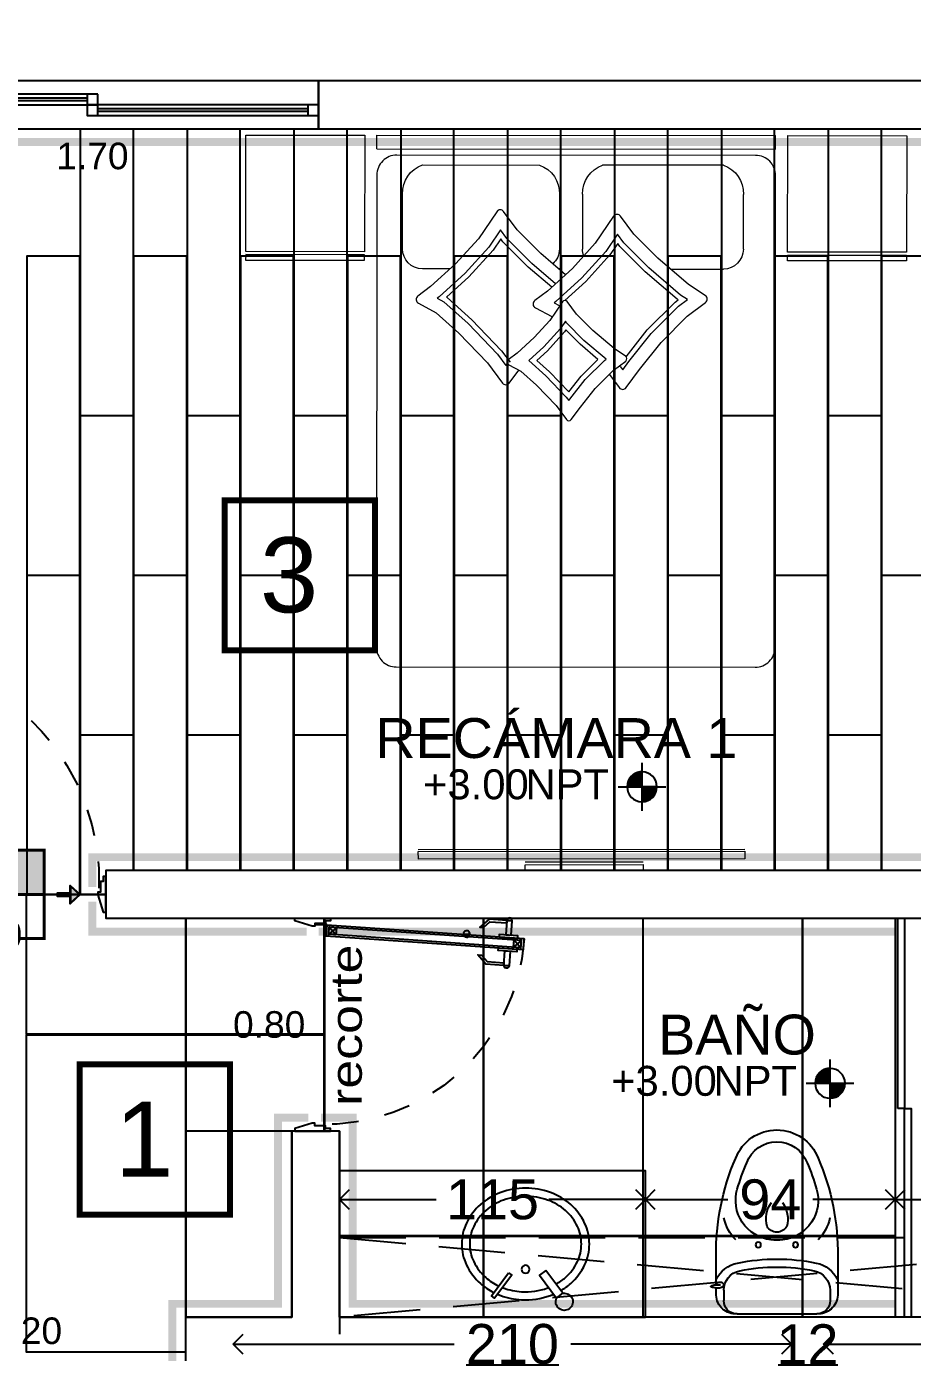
# Model space of a CAD drawing. Header units: metres. Extents: x 116 to 542, y -164 to 56.
# Drawn here: x 503.346 to 506.679, y -86.693 to -81.706 of the extents above; entities that cross this region are included whole.
import ezdxf
from ezdxf.enums import TextEntityAlignment as Align

# ---------------------------------------------------------------- set-up
doc = ezdxf.new("R2010")
doc.units = ezdxf.units.M
doc.header["$PDMODE"] = 35
for name, pattern in [('AR-169$0$ACAD_ISO07W100', [3, 0, -3]), ('AR-169$0$HIDDEN', [0.375, 0.25, -0.125]), ('HIDDEN2', [0.1875, 0.125, -0.0625])]:
    doc.linetypes.add(name, pattern=pattern)
for name, color, linetype in [('A-ACABADOS PISOS', 1, 'Continuous'), ('A-CAMBIO DE ACABADO', 1, 'Continuous'), ('A-DESPIECE', 5, 'Continuous'), ('A-PISO', 30, 'Continuous'), ('A-TEXTOS', 7, 'Continuous'), ('A-ZOCLO', 30, 'Continuous'), ('AR-169$0$A-DIM-VANOS', 8, 'Continuous'), ('AR-169$0$A-ESCALON', 8, 'Continuous'), ('AR-169$0$A-MUEBLES FIJOS', 8, 'Continuous'), ('AR-169$0$A-MUROS', 8, 'Continuous'), ('AR-169$0$A-MUROS BAJOS', 8, 'Continuous'), ('AR-169$0$A-PROY LINTERNILLAS', 8, 'AR-169$0$HIDDEN'), ('AR-169$0$A-PUERTAS', 8, 'Continuous'), ('AR-169$0$A-TEXTOS', 8, 'Continuous'), ('AR-169$0$A-VENTANAS', 8, 'Continuous'), ('AR-169$0$Ar-Niveles', 8, 'Continuous'), ('AR-169$0$Ar-Texto', 7, 'Continuous')]:
    doc.layers.add(name, color=color, linetype=linetype)
doc.layers.add('AR-169$0$A-MUEBLES', color=8, linetype='Continuous', lineweight=0)
doc.layers.add('AR-169$0$Ar-Area', color=8, linetype='Continuous', plot=False)
doc.styles.add('Anot_Arial', font='arial.ttf')
doc.styles.add('AR-169$0$Anot_Arial', font='arial.ttf')
doc.styles.add('AR-169$0$Standard', font='arial.ttf')
doc.styles.get("Standard").update_dxf_attribs({"font": 'arial.ttf'})
doc.dimstyles.new('AR-169$0$VANOS', dxfattribs={"dimtxt": 0.1, "dimasz": 0.05, "dimexe": 0, "dimexo": 0, "dimgap": 0.03, "dimtad": 0, "dimtih": 1, "dimtoh": 1, "dimzin": 0, "dimdsep": 46, "dimtxsty": 'AR-169$0$Standard', "dimblk": 'AR-169$0$_Dot', "dimcen": 0.09, "dimse1": 1, "dimse2": 1, "dimsd1": 1, "dimsd2": 1, "dimclrd": 256, "dimclre": 256, "dimclrt": 256, "dimazin": 0, "dimtfac": 1, "dimtix": 1, "dimtofl": 0, "dimtmove": 2, "dimatfit": 3, "dimldrblk": 'AR-169$0$COTA', "dimfxl": 0, "dimtolj": 1, "dimtzin": 0, "dimlwd": 18, "dimarcsym": 0})
doc.dimstyles.new('DETALLE DE CAMBIOS', dxfattribs={"dimscale": 1.5, "dimtxt": 0.1, "dimasz": 0.05, "dimexe": 0.18, "dimexo": 0.0625, "dimgap": 0.035, "dimtad": 0, "dimtih": 1, "dimtoh": 1, "dimdec": 0, "dimlfac": 100, "dimzin": 0, "dimdsep": 46, "dimtxsty": 'Anot_Arial', "dimblk": 'OPEN90', "dimcen": 0.09, "dimse1": 1, "dimse2": 1, "dimclrd": 1, "dimclre": 4, "dimclrt": 1, "dimadec": 0, "dimazin": 0, "dimtfac": 1, "dimtdec": 0, "dimtix": 1, "dimtofl": 0, "dimtmove": 0, "dimatfit": 3, "dimldrblk": 'OPEN90', "dimfxl": 1, "dimtolj": 1, "dimtzin": 0, "dimarcsym": 0})
pattern_1 = [(0, (-2.923953, -1.1144057), (0, 0.0025), [])]

# ---------------------------------------------------------------- blocks, each defined once
blk = doc.blocks.new('A$C7F1E1069')
h = blk.add_hatch(color=1)
h.dxf.hatch_style = 1
h.paths.add_polyline_path([(-0.225, 0), (-0.225, 0.225), (0.225, 0.225), (0.225, 0)])
at = {"color": 1, "const_width": 0.015}
for points in [[(-0.225, 0), (-0.225, 0.225), (0.225, 0.225), (0.225, 0)], [(0.225, -0.225), (0.225, 0), (-0.225, 0), (-0.225, -0.225)]]:
    blk.add_lwpolyline(points, close=True, dxfattribs=at)
blk = doc.blocks.new('r')
h = blk.add_hatch(color=5)
h.dxf.hatch_style = 1
h.paths.add_polyline_path([(1655.762, 468.449), (1655.668, 468.348), (1655.746, 468.348), (1655.746, 468.2), (1655.778, 468.2), (1655.778, 468.348), (1655.856, 468.348)])
at = {"color": 5}
for points in [[(1655.762, 468.456), (1655.658, 468.343), (1655.742, 468.343), (1655.742, 468.196), (1655.782, 468.196), (1655.782, 468.343), (1655.866, 468.343)], [(1655.762, 468.449), (1655.668, 468.348), (1655.746, 468.348), (1655.746, 468.2), (1655.778, 468.2), (1655.778, 468.348), (1655.856, 468.348)]]:
    blk.add_lwpolyline(points, close=True, dxfattribs=at)
blk = doc.blocks.new('CAMBIO DE PISO')
at = {"layer": 'A-CAMBIO DE ACABADO', "xscale": 0.7388581055550709, "yscale": 0.7388581055550709, "zscale": 0.7388581055550709}
blk.add_blockref('A$C7F1E1069', (183.6012, 19.2264), dxfattribs=at)
at = {"layer": 'A-DESPIECE', "xscale": -0.3310084312886717, "yscale": 0.3310084312886717, "zscale": 0.3310084312886717}
blk.add_blockref('r', (731.6723, -135.5343), dxfattribs=at)
at = {"layer": 'A-DESPIECE', "yscale": 0.3310084312886717, "zscale": 0.3310084312886717}
for p, xscale, rotation in [((338.3619, -528.8457), 0.3310084312886717, 90), ((28.8405, -528.8447), -0.3310084312886717, 270)]:
    blk.add_blockref('r', p, dxfattribs=dict(at, xscale=xscale, rotation=rotation))
blk = doc.blocks.new('*U92')
at = {"color": 0}
for points in [[(0, 0), (0.87, 0), (0.87, 0.04), (0, 0.04)], [(0, 0), (0.04, 0), (0.04, 0.04), (0, 0.04)], [(0.87, 0.04), (0.83, 0.04), (0.83, 0), (0.87, 0)], [(0.83, -0.04), (1.7, -0.04), (1.7, 0), (0.83, 0)], [(0.83, -0.04), (0.87, -0.04), (0.87, 0), (0.83, 0)], [(1.7, 0), (1.66, 0), (1.66, -0.04), (1.7, -0.04)]]:
    blk.add_lwpolyline(points, close=True, dxfattribs=at)
at = {"color": 8}
for points in [[(0.04, 0.025), (0.83, 0.025)], [(0.04, 0.015), (0.83, 0.015)], [(0.87, -0.015), (1.66, -0.015)], [(0.87, -0.025), (1.66, -0.025)]]:
    blk.add_lwpolyline(points, dxfattribs=at)
at = {"style": 'AR-169$0$Anot_Arial', "flags": 1}
for tag, p in [('ESPACIO', (0.1591, 0.4028)), ('TIPO', (0.1591, 0.3233)), ('NUMERO', (0.1591, 0.2487)), ('MATERIAL', (0.1591, 0.1668))]:
    blk.add_attdef(tag, p, '', height=0.0625, dxfattribs=at)
blk = doc.blocks.new('AR-169$0$CAMA-MA')
at = {"layer": 'AR-169$0$A-MUEBLES'}
for p, q in [((0, 0.75), (0, -0.75)), ((0.0511, 0.75), (0, 0.75)), ((0.0511, 0.75), (0.0511, -0.75)), ((0.4275, 0.6533), (0.2217, 0.6533)), ((0.1121, 0.5783), (0.1121, 0.1378)), ((0.5025, 0.474), (0.5025, 0.5783)), ((0.2217, 0.0628), (0.4275, 0.0628)), ((0.5025, 0.0628), (0.5025, 0.0651)), ((0.2217, -0.0242), (0.4275, -0.0242)), ((0.1121, -0.5542), (0.1121, -0.0992)), ((0.5025, -0.3552), (0.5025, -0.5542)), ((0.4275, -0.6292), (0.2217, -0.6292)), ((0.0511, -0.75), (0, -0.75))]:
    blk.add_line(p, q, dxfattribs=at)
for points in [[(0.4384, 1.2431), (0, 1.2431), (0, 0.7957), (0.4384, 0.7957)], [(0.4708, 0.7957), (0.45, 0.7957), (0.45, 1.2431), (0.4708, 1.2431)], [(0.9043, 0.1134), (0.9844, 0.0364), (0.9972, 0.0269), (0.9922, 0.0232), (0.9187, -0.0349), (0.8465, -0.1071), (0.8421, -0.113), (0.771, -0.0296), (0.7051, 0.0362), (0.6996, 0.0403), (0.7269, 0.0588), (0.7961, 0.1216), (0.8467, 0.1773)], [(0.8899, 0.0995), (0.9651, 0.0273), (0.9054, -0.02), (0.8426, -0.0827), (0.7857, -0.016), (0.7317, 0.0379), (0.7393, 0.043), (0.8102, 0.1075), (0.8467, 0.1475)], [(0.4384, -0.7957), (0, -0.7957), (0, -1.2431), (0.4384, -1.2431)], [(0.4708, -0.7957), (0.45, -0.7957), (0.45, -1.2431), (0.4708, -1.2431)]]:
    blk.add_lwpolyline(points, close=True, dxfattribs=at)
for points in [[(0.1499, -0.75, -0.414214), (0.0749, -0.675), (0.0749, 0.675, -0.414214), (0.1499, 0.75), (1.925, 0.75, -0.414214), (2, 0.675), (2, -0.675, -0.414214), (1.925, -0.75)], [(0.9402, 0.1482), (1.0167, 0.0747), (1.0691, 0.0358, -0.502905), (1.0691, 0.0181), (1.0226, -0.0165), (0.952, -0.0723), (0.8843, -0.14), (0.8487, -0.187, -0.517444), (0.8307, -0.1865), (0.8019, -0.1429), (0.7342, -0.0635), (0.6724, -0.0018), (0.6255, 0.0329, -0.51806), (0.6259, 0.0509), (0.696, 0.0982), (0.7607, 0.157), (0.8196, 0.2217), (0.8442, 0.2547, -0.550421), (0.8628, 0.2532), (0.8872, 0.207)]]:
    blk.add_lwpolyline(points, format="xyb", close=True, dxfattribs=at)
for points in [[(0.5245, 0.0393), (0.4451, 0.1325), (0.3552, 0.2223), (0.287, 0.2727, -0.51806), (0.2875, 0.2989), (0.3895, 0.3677), (0.4836, 0.4532), (0.5692, 0.5473), (0.605, 0.5952, -0.550421), (0.632, 0.5931), (0.6676, 0.5259), (0.7446, 0.4404), (0.8559, 0.3335), (0.932, 0.2769, -0.502905), (0.932, 0.2512), (0.8831, 0.2148)], [(0.8994, -0.1264), (0.9487, -0.163, -0.502905), (0.9487, -0.1888), (0.8811, -0.239), (0.7784, -0.3202), (0.68, -0.4186), (0.6283, -0.487, -0.517444), (0.6021, -0.4862), (0.5602, -0.4229), (0.4618, -0.3074), (0.3719, -0.2176), (0.3037, -0.1672, -0.51806), (0.3042, -0.141), (0.4061, -0.0722), (0.5003, 0.0133), (0.5858, 0.1074), (0.6216, 0.1552, -0.550421), (0.6487, 0.1531), (0.6814, 0.0913)]]:
    blk.add_lwpolyline(points, format="xyb", dxfattribs=at)
for points in [[(0.5582, 0.0769), (0.4818, 0.1665), (0.3879, 0.2603), (0.3554, 0.2844), (0.4204, 0.3283), (0.519, 0.4178), (0.6078, 0.5154), (0.6129, 0.5223), (0.6263, 0.497), (0.7087, 0.4056), (0.8235, 0.2952), (0.8655, 0.264), (0.8533, 0.255)], [(0.5717, 0.0918), (0.4966, 0.1801), (0.401, 0.2755), (0.39, 0.2836), (0.4328, 0.3125), (0.5331, 0.4036), (0.609, 0.487), (0.6098, 0.4855), (0.6943, 0.3917), (0.8106, 0.2799), (0.8536, 0.248)], [(0.8696, -0.1665), (0.8822, -0.1759), (0.8507, -0.1993), (0.7451, -0.2828), (0.6422, -0.3857), (0.6173, -0.4186), (0.6002, -0.3927), (0.4985, -0.2735), (0.4046, -0.1796), (0.372, -0.1555), (0.4371, -0.1117), (0.5357, -0.0221), (0.6245, 0.0755), (0.6296, 0.0824), (0.6397, 0.0632)], [(0.8323, -0.1883), (0.7318, -0.2679), (0.6271, -0.3725), (0.6184, -0.384), (0.6162, -0.3807), (0.5132, -0.2599), (0.4177, -0.1644), (0.4067, -0.1563), (0.4495, -0.1274), (0.5498, -0.0363), (0.621, 0.042)]]:
    blk.add_lwpolyline(points, dxfattribs=at)
for centre, radius, start, end in [((0.2174, 0.542), 0.1114, 87.773, 160.9791), ((0.4275, 0.5783), 0.075, 0, 90), ((0.2174, 0.1741), 0.1114, 199.0209, 272.227), ((0.4275, 0.1378), 0.075, 270, 318.0719), ((0.2174, -0.1355), 0.1114, 87.773, 160.9791), ((0.4275, -0.0992), 0.075, 69.4964, 90), ((0.2174, -0.5179), 0.1114, 199.0209, 272.227), ((0.4275, -0.5542), 0.075, 270, 0)]:
    blk.add_arc(centre, radius, start, end, dxfattribs=at)
blk = doc.blocks.new('AR-169$0$lav-1')
for points in [[(-0.1424, 0.1216, -0.047253), (-0.1159, 0.1584, -0.102819), (-0.0464, 0.211, -0.110985), (0.0326, 0.2287, -0.110985), (0.1115, 0.211, -0.102819), (0.1811, 0.1584, -0.093047), (0.2262, 0.082, -0.087147), (0.2426, -0.0113)], [(-0.1183, 0.1035, -0.0513), (-0.0933, 0.1387, -0.102819), (-0.0335, 0.1839, -0.110985), (0.0326, 0.1987, -0.110985), (0.0987, 0.1839, -0.102819), (0.1585, 0.1387, -0.093047), (0.198, 0.0718, -0.087147), (0.2126, -0.0113)], [(-0.177, -0.0263, -0.100978), (-0.1611, 0.082, -0.013878), (-0.1562, 0.0944, -0.013878)], [(-0.147, -0.0263, -0.102685), (-0.1328, 0.0718, -0.005142), (-0.1313, 0.0758, -0.005142)], [(-0.1562, -0.117, -0.013878), (-0.1611, -0.1045, -0.07335), (-0.177, -0.0263)], [(0.2426, -0.0113, -0.087147), (0.2262, -0.1045, -0.093047), (0.1811, -0.181, -0.102819), (0.1115, -0.2335, -0.110985), (0.0326, -0.2513, -0.110985), (-0.0464, -0.2335, -0.102819), (-0.1159, -0.181, -0.063055), (-0.1497, -0.1309, -0.063055)], [(-0.1313, -0.0984, -0.005142), (-0.1328, -0.0943, -0.071652), (-0.147, -0.0263)], [(0.2126, -0.0113, -0.087147), (0.198, -0.0943, -0.093047), (0.1585, -0.1612, -0.102819), (0.0987, -0.2064, -0.110985), (0.0326, -0.2213, -0.110985), (-0.0335, -0.2064, -0.102819), (-0.0933, -0.1612, -0.069422), (-0.1253, -0.1126, -0.069422)]]:
    blk.add_lwpolyline(points, format="xyb")
for points in [[(-0.0665, 0.0648), (-0.0845, 0.0407), (-0.1709, 0.1055), (-0.1529, 0.1295)], [(-0.0755, -0.0753), (-0.0845, -0.0633), (-0.1709, -0.128), (-0.1619, -0.14)]]:
    blk.add_lwpolyline(points, close=True)
blk.add_circle((-0.0624, -0.0113), 0.015)
blk.add_arc((-0.1847, 0.1346), 0.0322, 350.8313, 295.2918)
blk = doc.blocks.new('AR-169$0$Wc-7')
for p, q in [((0.1079, 0.2), (0.069, 0.2)), ((0.0191, -0.15), (0.0191, 0.15)), ((0.1079, -0.2), (0.069, -0.2))]:
    blk.add_line(p, q)
for points in [[(0.1283, -0.2286), (0.2355, -0.2286, 0.105528), (0.6046, -0.1552, 0.687855), (0.6046, 0.1552, 0.105528), (0.2355, 0.2286), (0.0892, 0.2286)], [(0.1283, -0.2282, 0.402984), (0.1367, -0.2219, 0.198938), (0.1384, -0.2083, 0.301983), (0.1295, -0.2006, 0.216996), (0.1223, -0.2028, 0.213178), (0.1166, -0.2298, 0.027648), (0.12, -0.2467, 0.543183), (0.1236, -0.2475, 0.151862), (0.1283, -0.2312), (0.1283, -0.2121)]]:
    blk.add_lwpolyline(points, format="xyb")
blk.add_lwpolyline([(0.0892, -0.2286), (0.1164, -0.2286)])
for centre in [(0.279, 0.07), (0.279, -0.07)]:
    blk.add_circle(centre, 0.01)
for centre, radius, start, end in [((0.0925, 0.155), 0.0737, 92.627, 183.8822), ((0.069, 0.15), 0.05, 90, 180), ((0.1079, 0.125), 0.075, 11.4749, 90), ((0.0979, 0.125), 0.115, 11.4749, 64.2439), ((0.4156, 0.0337), 0.1692, 102.1216, 134.2496), ((0.4467, 0.0052), 0.15, 73.6719, 173.3802), ((-0.508, 0), 0.7035, 348.5251, 11.4749), ((-0.518, 0), 0.7435, 348.5251, 11.4749), ((0.2481, -0.6728), 0.8565, 66.6361, 73.6719), ((0.5452, 0), 0.1212, 290.5489, 69.4511), ((0.4914, 0), 0.1951, 173.3802, 186.6198), ((0.3689, 0), 0.0423, 119.5091, 240.4909), ((0.3763, -0.0664), 0.1071, 54.56, 105.2872), ((0.4467, -0.0052), 0.15, 186.6198, 286.3281), ((0.3763, 0.0664), 0.1071, 254.7128, 305.44), ((0.1079, -0.125), 0.075, 270, 348.5251), ((0.0979, -0.125), 0.115, 295.7561, 348.5251), ((0.2481, 0.6728), 0.8565, 286.3281, 293.3639), ((0.0925, -0.155), 0.0737, 176.1178, 267.373), ((0.069, -0.15), 0.05, 180, 270), ((0.4156, -0.0337), 0.1692, 225.7504, 257.8784)]:
    blk.add_arc(centre, radius, start, end)
blk = doc.blocks.new('*U71')
at = {"layer": 'AR-169$0$Ar-Niveles'}
h = blk.add_hatch(dxfattribs=at)
h.set_pattern_fill('_USER', color=256, scale=0.0025, style=0, pattern_type=0)
h.set_pattern_definition(pattern_1)
h.paths.add_polyline_path([(-2.549, -0.364), (-2.549, -0.739), (-2.174, -0.739, 0.414214)])
h = blk.add_hatch(dxfattribs=at)
h.set_pattern_fill('_USER', color=256, scale=0.0025, style=0, pattern_type=0)
h.set_pattern_definition(pattern_1)
h.paths.add_polyline_path([(-2.549, -0.364), (-2.549, -0.739), (-2.174, -0.739, 0.414214)])
h = blk.add_hatch(dxfattribs=at)
h.set_pattern_fill('_USER', color=256, scale=0.0025, style=0, pattern_type=0)
h.set_pattern_definition([(0, (-2.923953, -1.1144057), (0, 0.0025), [])])
h.paths.add_polyline_path([(-2.549, -0.739), (-2.924, -0.739, 0.414214), (-2.549, -1.114)])
for p, q in [((-2.549, -1.339), (-2.549, -0.139)), ((-1.949, -0.739), (-3.149, -0.739))]:
    blk.add_line(p, q, dxfattribs=at)
blk.add_circle((-2.549, -0.739), 0.375, dxfattribs=at)
at = {"layer": 'AR-169$0$Ar-Area', "style": 'AR-169$0$Anot_Arial', "flags": 1}
blk.add_attdef('ESP_AREA', text='', height=0.75, dxfattribs=at).set_placement((0, -2.5), align=Align.BOTTOM_CENTER)
at = {"layer": 'AR-169$0$Ar-Niveles', "style": 'AR-169$0$Anot_Arial'}
for tag, p in [('NIV_TIPO', (-1.78, -1.052)), ('VAL_NIV', (0.283, -1.052))]:
    blk.add_attdef(tag, p, '', height=0.75, dxfattribs=at)
at = {"layer": 'AR-169$0$Ar-Texto', "style": 'AR-169$0$Anot_Arial'}
for tag, p in [('ID_ESP01', (0, 1.5)), ('ID_ESP02', (0, 0))]:
    blk.add_attdef(tag, text='', height=1, dxfattribs=at).set_placement(p, align=Align.BOTTOM_CENTER)
blk = doc.blocks.new('*U99')
at = {"color": 0}
for p, q in [((0.0659, -0.0713), (0.026, -0.0741)), ((0.0619, -0.0996), (0.034, -0.1016)), ((0.1165, -0.7945), (0.0766, -0.7973)), ((0.1086, -0.767), (0.0807, -0.769))]:
    blk.add_line(p, q, dxfattribs=at)
at = {"color": 8, "linetype": 'ByBlock'}
for p, q in [((0.0615, -0.5814), (0.0628, -0.5991)), ((0.0648, -0.583), (0.0657, -0.597))]:
    blk.add_line(p, q, dxfattribs=at)
at = {"color": 0}
for points in [[(0, -0.0782), (0.01, -0.0782), (0.01, -0.0591), (0.02, -0.0591), (0.02, -0.0191), (0.03, -0.0191), (0.03, -0.0191), (0.03, -0.0091), (0.01, 0.0559), (0, 0.0559), (0, -0.0782)], [(0.8, -0.0782), (0.79, -0.0782), (0.79, -0.0591), (0.78, -0.0591), (0.78, -0.0191), (0.77, -0.0191), (0.77, -0.0191), (0.77, -0.0091), (0.79, 0.0559), (0.8, 0.0559), (0.8, -0.0782)], [(0.025, -0.0541), (0.025, -0.0191)], [(0.03, -0.0588), (0.0649, -0.0563)], [(0.032, -0.0737), (0.0619, -0.0996)], [(0.032, -0.0737), (0.0826, -0.7969)], [(0.034, -0.1016), (0.06, -0.0717)], [(0.1105, -0.7949), (0.06, -0.0717)], [(0.0653, -0.0613), (0.0649, -0.0563)], [(0.0807, -0.769), (0.1105, -0.7949)], [(0.0826, -0.7969), (0.1086, -0.767)]]:
    blk.add_lwpolyline(points, dxfattribs=at)
blk.add_lwpolyline([(0.0253, -0.0641), (0.0253, -0.0641), (0.0653, -0.0613), (0.1172, -0.8045), (0.0773, -0.8073)], close=True, dxfattribs=at)
blk.add_lwpolyline([(0.0582, -0.578), (0.0599, -0.6029, -1)], format="xyb", close=True, dxfattribs=at)
at = {"color": 0, "linetype": 'ByBlock'}
blk.add_lwpolyline([(0.0582, -0.578), (0.0599, -0.6029, -1)], format="xyb", close=True, dxfattribs=at)
at = {"color": 8, "linetype": 'ByBlock'}
blk.add_lwpolyline([(0.0599, -0.6029), (0.0597, -0.5998, 1), (0.0584, -0.5811), (0.0582, -0.578, -1)], format="xyb", close=True, dxfattribs=at)
at = {"color": 8}
for points in [[(0.0076, -0.742), (0.0029, -0.6747), (0.033, -0.64), (0.034, -0.6541), (0.0131, -0.6781), (0.0176, -0.7413)], [(0.1772, -0.7301), (0.1725, -0.6628), (0.1378, -0.6326), (0.1388, -0.6468), (0.1628, -0.6676), (0.1672, -0.7308)], [(0.0639, -0.7581), (0.009, -0.7619), (0.0076, -0.742), (0.0625, -0.7382)], [(0.0756, -0.7824), (0.0656, -0.783), (0.0607, -0.7132), (0.0707, -0.7125)], [(0.1155, -0.7796), (0.1255, -0.7789), (0.1206, -0.709), (0.1106, -0.7097)], [(0.1237, -0.7539), (0.1786, -0.7501), (0.1772, -0.7301), (0.1223, -0.734)]]:
    blk.add_lwpolyline(points, close=True, dxfattribs=at)
for points in [[(0.0076, -0.742), (0.009, -0.7619, -1)], [(0.1772, -0.7301), (0.1786, -0.7501, 1)]]:
    blk.add_lwpolyline(points, format="xyb", close=True, dxfattribs=at)
at = {"color": 0}
blk.add_circle((0.025, -0.0591), 0.005, dxfattribs=at)
at = {"color": 0, "linetype": 'AR-169$0$ACAD_ISO07W100', "ltscale": 0.005}
blk.add_arc((0.025, -0.0591), 0.75, 274, 2.4132, dxfattribs=at)
at = {"style": 'AR-169$0$Anot_Arial', "flags": 1}
for tag, p in [('ESPACIO', (0.009, 0.5853)), ('TOPE', (0.009, 0.5124)), ('TIPO', (0.009, 0.4329)), ('NUMERO', (0.009, 0.3583)), ('MATERIAL', (0.009, 0.2753))]:
    blk.add_attdef(tag, p, '', height=0.0625, dxfattribs=at)
blk = doc.blocks.new('*U100')
at = {"color": 0}
for p, q in [((0.0659, -0.0713), (0.026, -0.0741)), ((0.0619, -0.0996), (0.034, -0.1016)), ((0.1235, -0.8943), (0.0836, -0.8971)), ((0.1156, -0.8668), (0.0876, -0.8687))]:
    blk.add_line(p, q, dxfattribs=at)
at = {"color": 8, "linetype": 'ByBlock'}
for p, q in [((0.0685, -0.6812), (0.0697, -0.6988)), ((0.0717, -0.6828), (0.0727, -0.6967))]:
    blk.add_line(p, q, dxfattribs=at)
at = {"color": 0}
for points in [[(0, -0.0782), (0.01, -0.0782), (0.01, -0.0591), (0.02, -0.0591), (0.02, -0.0191), (0.03, -0.0191), (0.03, -0.0191), (0.03, -0.0091), (0.01, 0.0559), (0, 0.0559), (0, -0.0782)], [(0.9, -0.0782), (0.89, -0.0782), (0.89, -0.0591), (0.88, -0.0591), (0.88, -0.0191), (0.87, -0.0191), (0.87, -0.0191), (0.87, -0.0091), (0.89, 0.0559), (0.9, 0.0559), (0.9, -0.0782)], [(0.025, -0.0541), (0.025, -0.0191)], [(0.03, -0.0588), (0.0649, -0.0563)], [(0.032, -0.0737), (0.0619, -0.0996)], [(0.032, -0.0737), (0.0896, -0.8967)], [(0.034, -0.1016), (0.06, -0.0717)], [(0.1175, -0.8947), (0.06, -0.0717)], [(0.0653, -0.0613), (0.0649, -0.0563)], [(0.0876, -0.8687), (0.1175, -0.8947)], [(0.0896, -0.8967), (0.1156, -0.8668)]]:
    blk.add_lwpolyline(points, dxfattribs=at)
blk.add_lwpolyline([(0.0253, -0.0641), (0.0253, -0.0641), (0.0653, -0.0613), (0.1242, -0.9043), (0.0843, -0.907)], close=True, dxfattribs=at)
blk.add_lwpolyline([(0.0651, -0.6777), (0.0669, -0.7027, -1)], format="xyb", close=True, dxfattribs=at)
at = {"color": 0, "linetype": 'ByBlock'}
blk.add_lwpolyline([(0.0651, -0.6777), (0.0669, -0.7027, -1)], format="xyb", close=True, dxfattribs=at)
at = {"color": 8, "linetype": 'ByBlock'}
blk.add_lwpolyline([(0.0669, -0.7027), (0.0667, -0.6996, 1), (0.0653, -0.6809), (0.0651, -0.6777, -1)], format="xyb", close=True, dxfattribs=at)
at = {"color": 8}
for points in [[(0.0146, -0.8418), (0.0099, -0.7744), (0.04, -0.7397), (0.041, -0.7538), (0.0201, -0.7779), (0.0245, -0.8411)], [(0.1842, -0.8299), (0.1794, -0.7626), (0.1448, -0.7324), (0.1457, -0.7465), (0.1698, -0.7674), (0.1742, -0.8306)], [(0.0708, -0.8579), (0.016, -0.8617), (0.0146, -0.8418), (0.0694, -0.8379)], [(0.0825, -0.8821), (0.0726, -0.8828), (0.0677, -0.813), (0.0777, -0.8123)], [(0.1225, -0.8793), (0.1324, -0.8786), (0.1275, -0.8088), (0.1176, -0.8095)], [(0.1307, -0.8537), (0.1855, -0.8498), (0.1842, -0.8299), (0.1293, -0.8337)]]:
    blk.add_lwpolyline(points, close=True, dxfattribs=at)
for points in [[(0.0146, -0.8418), (0.016, -0.8617, -1)], [(0.1842, -0.8299), (0.1855, -0.8498, 1)]]:
    blk.add_lwpolyline(points, format="xyb", close=True, dxfattribs=at)
at = {"color": 0}
blk.add_circle((0.025, -0.0591), 0.005, dxfattribs=at)
at = {"color": 0, "linetype": 'AR-169$0$ACAD_ISO07W100', "ltscale": 0.005}
blk.add_arc((0.025, -0.0591), 0.85, 274, 2.4132, dxfattribs=at)
at = {"style": 'AR-169$0$Anot_Arial', "flags": 1}
for tag, p in [('ESPACIO', (0.009, 0.5853)), ('TOPE', (0.009, 0.5124)), ('TIPO', (0.009, 0.4329)), ('NUMERO', (0.009, 0.3583)), ('MATERIAL', (0.009, 0.2753))]:
    blk.add_attdef(tag, p, '', height=0.0625, dxfattribs=at)
blk = doc.blocks.new('*D548')
at = {"layer": 'Defpoints', "color": 0, "transparency": 16777216}
for p in [(504.2591, -85.0604), (504.3556, -85.0604), (504.3442, -85.8604)]:
    blk.add_point(p, dxfattribs=at)
at = {"layer": 'AR-169$0$A-DIM-VANOS', "transparency": 16777216, "insert": (504.2591, -85.4604), "char_height": 0.1, "attachment_point": 5, "style": 'AR-169$0$Standard'}
blk.add_mtext('\\A1;0.80', dxfattribs=at)
blk = doc.blocks.new('AR-169$0$_Dot')
at = {"color": 0, "linetype": 'ByBlock', "lineweight": -2}
blk.add_line((-0.5, 0), (-1, 0), dxfattribs=at)
at = {"color": 0, "linetype": 'ByBlock', "const_width": 0.5}
blk.add_lwpolyline([(-0.25, 0, 1), (0.25, 0, 1)], format="xyb", close=True, dxfattribs=at)
blk = doc.blocks.new('AR-169$0$COTA')
blk.add_line((-2.926, 0), (0, 0))
blk.add_lwpolyline([(-1.414, 0), (-1.414, -0.354), (0, -0.354), (0, 0)], close=True)
blk.add_solid([(-1.414, 0), (-1.414, -0.354), (0, 0), (0, -0.354)])
blk = doc.blocks.new('*D549')
at = {"layer": 'Defpoints', "color": 0, "transparency": 16777216}
for p in [(502.7442, -85.0604), (503.6443, -85.0604), (502.7442, -85.1227)]:
    blk.add_point(p, dxfattribs=at)
at = {"layer": 'AR-169$0$A-DIM-VANOS', "transparency": 16777216, "insert": (503.1943, -85.1227), "char_height": 0.1, "attachment_point": 5, "style": 'AR-169$0$Standard'}
blk.add_mtext('\\A1;0.90', dxfattribs=at)
blk = doc.blocks.new('*D551')
at = {"layer": 'Defpoints', "color": 0, "transparency": 16777216}
for p in [(502.7442, -86.5604), (503.9442, -86.5604), (502.7442, -86.6124)]:
    blk.add_point(p, dxfattribs=at)
at = {"layer": 'AR-169$0$A-DIM-VANOS', "transparency": 16777216, "insert": (503.3442, -86.6124), "char_height": 0.1, "attachment_point": 5, "style": 'AR-169$0$Standard'}
blk.add_mtext('\\A1;1.20', dxfattribs=at)
blk = doc.blocks.new('*D552')
at = {"layer": 'Defpoints', "color": 0, "transparency": 16777216}
for p in [(502.7442, -82.0904), (504.4442, -82.0904), (502.7442, -82.1936)]:
    blk.add_point(p, dxfattribs=at)
at = {"layer": 'AR-169$0$A-DIM-VANOS', "transparency": 16777216, "insert": (503.5942, -82.1936), "char_height": 0.1, "attachment_point": 5, "style": 'AR-169$0$Standard'}
blk.add_mtext('\\A1;1.70', dxfattribs=at)
blk = doc.blocks.new('_Open90')
at = {"color": 0, "linetype": 'ByBlock', "lineweight": -2}
for p, q in [((0, 0), (-1, 0)), ((-0.5, 0.5), (0, 0)), ((0, 0), (-0.5, -0.5))]:
    blk.add_line(p, q, dxfattribs=at)
blk = doc.blocks.new('*D638')
at = {"layer": 'A-PISO', "color": 1, "lineweight": -2, "ltscale": 100, "transparency": 16777216}
for p, q in [((504.1992, -86.6624), (504.955, -86.6624)), ((506.1492, -86.6624), (505.3934, -86.6624))]:
    blk.add_line(p, q, dxfattribs=at)
at = {"layer": 'Defpoints', "color": 0, "ltscale": 100, "transparency": 16777216}
for p in [(506.2242, -86.6624), (504.1242, -86.7404), (506.2242, -86.7404)]:
    blk.add_point(p, dxfattribs=at)
at = {"layer": 'A-PISO', "color": 1, "lineweight": -2, "ltscale": 100, "transparency": 16777216, "xscale": 0.07500000000000001, "yscale": 0.07500000000000001, "zscale": 0.07500000000000001, "rotation": 180}
blk.add_blockref('_Open90', (504.1242, -86.6624), dxfattribs=at)
at = {"layer": 'A-PISO', "color": 1, "lineweight": -2, "ltscale": 100, "transparency": 16777216, "xscale": 0.07500000000000001, "yscale": 0.07500000000000001, "zscale": 0.07500000000000001}
blk.add_blockref('_Open90', (506.2242, -86.6624), dxfattribs=at)
at = {"layer": 'A-PISO', "color": 1, "ltscale": 100, "transparency": 16777216, "insert": (505.1742, -86.6624), "char_height": 0.15, "attachment_point": 5, "style": 'Anot_Arial'}
blk.add_mtext('\\A1;210', dxfattribs=at)
blk = doc.blocks.new('*D639')
at = {"layer": 'Defpoints', "color": 0, "ltscale": 100, "transparency": 16777216}
for p in [(506.3442, -86.6624), (506.2242, -86.7404), (506.3442, -86.7404)]:
    blk.add_point(p, dxfattribs=at)
at = {"layer": 'A-PISO', "color": 1, "ltscale": 100, "transparency": 16777216, "insert": (506.2842, -86.6624), "char_height": 0.15, "attachment_point": 5, "style": 'Anot_Arial'}
blk.add_mtext('\\A1;12', dxfattribs=at)
blk = doc.blocks.new('*D640')
at = {"layer": 'A-PISO', "color": 1, "lineweight": -2, "ltscale": 100, "transparency": 16777216}
for p, q in [((506.4192, -86.6624), (506.8681, -86.6624)), ((507.7392, -86.6624), (507.2904, -86.6624))]:
    blk.add_line(p, q, dxfattribs=at)
at = {"layer": 'Defpoints', "color": 0, "ltscale": 100, "transparency": 16777216}
for p in [(507.8142, -86.6624), (506.3442, -86.7404), (507.8142, -86.7404)]:
    blk.add_point(p, dxfattribs=at)
at = {"layer": 'A-PISO', "color": 1, "lineweight": -2, "ltscale": 100, "transparency": 16777216, "xscale": 0.07500000000000001, "yscale": 0.07500000000000001, "zscale": 0.07500000000000001, "rotation": 180}
blk.add_blockref('_Open90', (506.3442, -86.6624), dxfattribs=at)
at = {"layer": 'A-PISO', "color": 1, "lineweight": -2, "ltscale": 100, "transparency": 16777216, "xscale": 0.07500000000000001, "yscale": 0.07500000000000001, "zscale": 0.07500000000000001}
blk.add_blockref('_Open90', (507.8142, -86.6624), dxfattribs=at)
at = {"layer": 'A-PISO', "color": 1, "ltscale": 100, "transparency": 16777216, "insert": (507.0792, -86.6624), "char_height": 0.15, "attachment_point": 5, "style": 'Anot_Arial'}
blk.add_mtext('\\A1;147', dxfattribs=at)
blk = doc.blocks.new('*D641')
at = {"layer": 'A-PISO', "color": 1, "lineweight": -2, "ltscale": 100, "transparency": 16777216}
for p, q in [((504.5992, -86.1184), (504.8875, -86.1184)), ((505.5992, -86.1184), (505.3109, -86.1184))]:
    blk.add_line(p, q, dxfattribs=at)
at = {"layer": 'Defpoints', "color": 0, "ltscale": 100, "transparency": 16777216}
for p in [(505.6742, -86.1184), (504.5242, -86.5604), (505.6742, -86.5603)]:
    blk.add_point(p, dxfattribs=at)
at = {"layer": 'A-PISO', "color": 1, "lineweight": -2, "ltscale": 100, "transparency": 16777216, "xscale": 0.07500000000000001, "yscale": 0.07500000000000001, "zscale": 0.07500000000000001, "rotation": 180}
blk.add_blockref('_Open90', (504.5242, -86.1184), dxfattribs=at)
at = {"layer": 'A-PISO', "color": 1, "lineweight": -2, "ltscale": 100, "transparency": 16777216, "xscale": 0.07500000000000001, "yscale": 0.07500000000000001, "zscale": 0.07500000000000001}
blk.add_blockref('_Open90', (505.6742, -86.1184), dxfattribs=at)
at = {"layer": 'A-PISO', "color": 1, "ltscale": 100, "transparency": 16777216, "insert": (505.0992, -86.1184), "char_height": 0.15, "attachment_point": 5, "style": 'Anot_Arial'}
blk.add_mtext('\\A1;115', dxfattribs=at)
blk = doc.blocks.new('*D642')
at = {"layer": 'A-PISO', "color": 1, "lineweight": -2, "ltscale": 100, "transparency": 16777216}
for p, q in [((505.7492, -86.1184), (505.9846, -86.1184)), ((506.5392, -86.1184), (506.3038, -86.1184))]:
    blk.add_line(p, q, dxfattribs=at)
at = {"layer": 'Defpoints', "color": 0, "ltscale": 100, "transparency": 16777216}
for p in [(506.6142, -86.1184), (505.6742, -86.5604), (506.6142, -86.5604)]:
    blk.add_point(p, dxfattribs=at)
at = {"layer": 'A-PISO', "color": 1, "lineweight": -2, "ltscale": 100, "transparency": 16777216, "xscale": 0.07500000000000001, "yscale": 0.07500000000000001, "zscale": 0.07500000000000001, "rotation": 180}
blk.add_blockref('_Open90', (505.6742, -86.1184), dxfattribs=at)
at = {"layer": 'A-PISO', "color": 1, "lineweight": -2, "ltscale": 100, "transparency": 16777216, "xscale": 0.07500000000000001, "yscale": 0.07500000000000001, "zscale": 0.07500000000000001}
blk.add_blockref('_Open90', (506.6142, -86.1184), dxfattribs=at)
at = {"layer": 'A-PISO', "color": 1, "ltscale": 100, "transparency": 16777216, "insert": (506.1442, -86.1184), "char_height": 0.15, "attachment_point": 5, "style": 'Anot_Arial'}
blk.add_mtext('\\A1;94', dxfattribs=at)
blk = doc.blocks.new('*D643')
at = {"layer": 'A-PISO', "color": 1, "lineweight": -2, "ltscale": 100, "transparency": 16777216}
for p, q in [((506.6892, -86.1184), (507.0033, -86.1184)), ((507.7392, -86.1184), (507.4251, -86.1184))]:
    blk.add_line(p, q, dxfattribs=at)
at = {"layer": 'Defpoints', "color": 0, "ltscale": 100, "transparency": 16777216}
for p in [(506.6142, -86.1184), (507.8142, -86.1184), (507.8142, -86.5604)]:
    blk.add_point(p, dxfattribs=at)
at = {"layer": 'A-PISO', "color": 1, "lineweight": -2, "ltscale": 100, "transparency": 16777216, "xscale": 0.07500000000000001, "yscale": 0.07500000000000001, "zscale": 0.07500000000000001, "rotation": 180}
blk.add_blockref('_Open90', (506.6142, -86.1184), dxfattribs=at)
at = {"layer": 'A-PISO', "color": 1, "lineweight": -2, "ltscale": 100, "transparency": 16777216, "xscale": 0.07500000000000001, "yscale": 0.07500000000000001, "zscale": 0.07500000000000001}
blk.add_blockref('_Open90', (507.8142, -86.1184), dxfattribs=at)
at = {"layer": 'A-PISO', "color": 1, "ltscale": 100, "transparency": 16777216, "insert": (507.2142, -86.1184), "char_height": 0.15, "attachment_point": 5, "style": 'Anot_Arial'}
blk.add_mtext('\\A1;120', dxfattribs=at)

msp = doc.modelspace()

# ---------------------------------------------------------------- linework, layer by layer
msp.add_line((504.5242, -85.8604), (504.5242, -86.6248))
at = {"color": 30, "linetype": 'HIDDEN2', "const_width": 0.03}
msp.add_lwpolyline([(502.7942, -84.9508), (502.7942, -82.1404), (504.4442, -82.1404), (507.7642, -82.1404), (507.7642, -84.8304), (503.5943, -84.8304), (503.5943, -84.9428)], dxfattribs=at)
msp.add_circle((496.5529, -118.4388), 45.3176)
at = {"layer": 'A-ACABADOS PISOS', "const_width": 0.0226}
for points in [[(504.6566, -84.0527), (504.0918, -84.0527), (504.0918, -83.488), (504.6566, -83.488)], [(504.1115, -86.1749), (503.5467, -86.1749), (503.5467, -85.6101), (504.1115, -85.6101)]]:
    msp.add_lwpolyline(points, close=True, dxfattribs=at)
at = {"layer": 'A-PISO'}
for points in [[(503.6443, -84.9704), (502.7442, -84.9704), (502.7442, -82.0904), (507.8142, -82.0904), (507.8142, -84.8804), (503.6443, -84.8804), (503.6443, -84.9704)], [(503.6443, -84.9704), (502.7442, -84.9704), (502.7442, -82.0904), (507.8142, -82.0904), (507.8142, -84.8804), (503.6443, -84.8804), (503.6443, -84.9704)], [(503.5482, -82.0904), (503.5482, -83.1689), (503.7482, -83.1689), (503.7482, -82.0904)], [(503.9502, -82.0904), (503.9502, -83.1689), (504.1502, -83.1689), (504.1502, -82.0904)], [(504.3522, -82.0904), (504.3522, -83.1689), (504.5522, -83.1689), (504.5522, -82.0904)], [(504.7542, -82.0904), (504.7542, -83.1689), (504.9542, -83.1689), (504.9542, -82.0904)], [(505.1562, -82.0904), (505.1562, -83.1689), (505.3562, -83.1689), (505.3562, -82.0904)], [(505.5582, -82.0904), (505.5582, -83.1689), (505.7582, -83.1689), (505.7582, -82.0904)], [(505.9602, -82.0904), (505.9602, -83.1689), (506.1602, -83.1689), (506.1602, -82.0904)], [(506.3622, -82.0904), (506.3622, -83.1689), (506.5622, -83.1689), (506.5622, -82.0904)], [(503.9492, -84.8804), (503.9492, -83.7704), (503.7492, -83.7704), (503.7492, -84.8804)], [(504.3512, -84.8804), (504.3512, -83.7704), (504.1512, -83.7704), (504.1512, -84.8804)], [(504.7532, -84.8804), (504.7532, -83.7704), (504.5532, -83.7704), (504.5532, -84.8804)], [(505.1552, -84.8804), (505.1552, -83.7704), (504.9552, -83.7704), (504.9552, -84.8804)], [(505.5572, -84.8804), (505.5572, -83.7704), (505.3572, -83.7704), (505.3572, -84.8804)], [(505.9592, -84.8804), (505.9592, -83.7704), (505.7592, -83.7704), (505.7592, -84.8804)], [(506.3612, -84.8804), (506.3612, -83.7704), (506.1612, -83.7704), (506.1612, -84.8804)], [(506.7632, -84.8804), (506.7632, -83.7704), (506.5632, -83.7704), (506.5632, -84.8804)], [(503.7482, -84.8804), (503.7482, -84.3709), (503.5482, -84.3709), (503.5482, -84.9704), (503.6443, -84.9704)], [(504.1502, -84.8804), (504.1502, -84.3709), (503.9502, -84.3709), (503.9502, -84.8804)], [(504.5522, -84.8804), (504.5522, -84.3709), (504.3522, -84.3709), (504.3522, -84.8804)], [(504.9542, -84.8804), (504.9542, -84.3709), (504.7542, -84.3709), (504.7542, -84.8804)], [(505.3562, -84.8804), (505.3562, -84.3709), (505.1562, -84.3709), (505.1562, -84.8804)], [(505.7582, -84.8804), (505.7582, -84.3709), (505.5582, -84.3709), (505.5582, -84.8804)], [(506.1602, -84.8804), (506.1602, -84.3709), (505.9602, -84.3709), (505.9602, -84.8804)], [(506.5622, -84.8804), (506.5622, -84.3709), (506.3622, -84.3709), (506.3622, -84.8804)], [(502.7442, -84.9704), (503.6443, -84.9704)], [(503.9442, -85.0604), (503.9442, -85.4964), (503.3462, -85.4964), (503.3462, -84.9704), (503.3472, -84.9692)], [(504.4642, -85.0604), (504.4642, -85.4964), (503.9462, -85.4964), (503.9462, -85.0604)], [(504.4662, -85.8604), (504.4662, -85.0604), (505.0642, -85.0604), (505.0642, -86.2544), (504.5242, -86.2544)], [(503.9462, -86.5604), (503.9462, -85.4984), (504.4642, -85.4984), (504.4642, -85.8604)], [(504.5242, -86.2564), (505.0642, -86.2564), (505.0642, -86.5604), (504.5242, -86.5604)]]:
    msp.add_lwpolyline(points, dxfattribs=at)
for points in [[(503.5472, -82.5694), (503.3472, -82.5694), (503.3472, -83.7694), (503.5472, -83.7694)], [(503.9492, -82.5694), (503.7492, -82.5694), (503.7492, -83.7694), (503.9492, -83.7694)], [(504.3512, -82.5694), (504.1512, -82.5694), (504.1512, -83.7694), (504.3512, -83.7694)], [(504.7532, -82.5694), (504.5532, -82.5694), (504.5532, -83.7694), (504.7532, -83.7694)], [(505.1552, -82.5694), (504.9552, -82.5694), (504.9552, -83.7694), (505.1552, -83.7694)], [(505.5572, -82.5694), (505.3572, -82.5694), (505.3572, -83.7694), (505.5572, -83.7694)], [(505.9592, -82.5694), (505.7592, -82.5694), (505.7592, -83.7694), (505.9592, -83.7694)], [(506.3612, -82.5694), (506.1612, -82.5694), (506.1612, -83.7694), (506.3612, -83.7694)], [(506.7632, -82.5694), (506.5632, -82.5694), (506.5632, -83.7694), (506.7632, -83.7694)], [(503.7482, -83.1699), (503.5482, -83.1699), (503.5482, -84.3699), (503.7482, -84.3699)], [(504.1502, -83.1699), (503.9502, -83.1699), (503.9502, -84.3699), (504.1502, -84.3699)], [(504.5522, -83.1699), (504.3522, -83.1699), (504.3522, -84.3699), (504.5522, -84.3699)], [(504.9542, -83.1699), (504.7542, -83.1699), (504.7542, -84.3699), (504.9542, -84.3699)], [(505.3562, -83.1699), (505.1562, -83.1699), (505.1562, -84.3699), (505.3562, -84.3699)], [(505.7582, -83.1699), (505.5582, -83.1699), (505.5582, -84.3699), (505.7582, -84.3699)], [(506.1602, -83.1699), (505.9602, -83.1699), (505.9602, -84.3699), (506.1602, -84.3699)], [(506.5622, -83.1699), (506.3622, -83.1699), (506.3622, -84.3699), (506.5622, -84.3699)], [(503.5472, -83.7704), (503.3472, -83.7704), (503.3472, -84.9704), (503.5472, -84.9704)], [(505.0662, -85.0604), (505.6642, -85.0604), (505.6642, -86.2544), (505.0662, -86.2544)], [(505.6662, -85.0604), (506.2642, -85.0604), (506.2642, -86.2544), (505.6662, -86.2544)], [(506.2662, -85.0604), (506.6142, -85.0604), (506.6142, -86.2544), (506.2662, -86.2544)], [(503.3462, -85.4984), (503.9442, -85.4984), (503.9442, -86.6924), (503.3462, -86.6924)], [(505.0662, -86.2564), (505.6642, -86.2564), (505.6642, -86.5604), (505.0662, -86.5604)], [(505.6662, -86.2564), (506.2642, -86.2564), (506.2642, -86.5604), (505.6662, -86.5604)], [(506.2662, -86.2564), (506.6142, -86.2564), (506.6142, -86.5604), (506.2662, -86.5604)]]:
    msp.add_lwpolyline(points, close=True, dxfattribs=at)
at = {"layer": 'A-PISO', "color": 1, "ltscale": 100, "const_width": 0.01}
msp.add_lwpolyline([(504.4662, -85.0604), (504.4662, -85.8604)], dxfattribs=at)
at = {"layer": 'A-ZOCLO', "const_width": 0.03}
for points in [[(503.5943, -84.9982), (503.5943, -85.1104), (504.3999, -85.1104)], [(504.4452, -85.1104), (506.6142, -85.1104)], [(504.4059, -85.8104), (504.2926, -85.8104), (504.2926, -86.5104), (503.8942, -86.5104), (503.8942, -89.9604), (503.9442, -89.9604)], [(506.6142, -86.5104), (504.5726, -86.5104), (504.5726, -85.8104), (504.4542, -85.8104)]]:
    msp.add_lwpolyline(points, dxfattribs=at)
at = {"layer": 'AR-169$0$A-ESCALON', "color": 8}
msp.add_lwpolyline([(506.6142, -85.0604), (506.6142, -86.5604)], dxfattribs=at)
at = {"layer": 'AR-169$0$A-MUEBLES', "linetype": 'ByBlock'}
msp.add_line((505.222, -84.8482), (505.6665, -84.8478), dxfattribs=at)
for points in [[(504.8202, -84.8021), (506.0483, -84.8003)], [(504.8203, -84.8381), (504.8202, -84.8093), (506.0483, -84.8075), (506.0483, -84.8363), (504.8203, -84.8381)], [(505.2221, -84.8806), (505.2221, -84.859), (505.6665, -84.8586), (505.6665, -84.8802), (505.2221, -84.8806)]]:
    msp.add_lwpolyline(points, dxfattribs=at)
at = {"layer": 'AR-169$0$A-MUEBLES FIJOS'}
for points in [[(504.3442, -85.8604), (503.9442, -85.8604), (503.9442, -86.5604), (504.3442, -86.5604)], [(504.5242, -86.5604), (505.6742, -86.5602), (505.6742, -86.0102), (504.5242, -86.0104)]]:
    msp.add_lwpolyline(points, close=True, dxfattribs=at)
at = {"layer": 'AR-169$0$A-MUROS'}
msp.add_lwpolyline([(507.9942, -81.9104), (504.4442, -81.9104), (504.4442, -82.0904), (507.8142, -82.0904), (507.8142, -84.8804), (503.6443, -84.8804), (503.6443, -85.0604), (507.9942, -85.0604)], close=True, dxfattribs=at)
msp.add_lwpolyline([(504.5242, -86.5604), (504.5242, -85.8604), (504.3442, -85.8604), (504.3442, -86.5604), (503.9442, -86.5604), (503.9442, -89.9104), (505.1242, -89.9104), (505.1242, -89.7304), (504.1242, -89.7304), (504.1242, -86.7404), (507.9942, -86.7404), (507.9942, -86.5604), (504.5242, -86.5604)], dxfattribs=at)
at = {"layer": 'AR-169$0$A-MUROS BAJOS'}
msp.add_lwpolyline([(504.4442, -81.9104), (502.7442, -81.9104), (502.7442, -82.0904), (504.4442, -82.0904)], close=True, dxfattribs=at)
at = {"layer": 'AR-169$0$A-PROY LINTERNILLAS'}
msp.add_lwpolyline([(507.8142, -86.5604), (504.5242, -86.5604), (504.5236, -86.2604), (507.8142, -86.2604)], close=True, dxfattribs=at)
for points in [[(504.5236, -86.2604), (507.8142, -86.5604)], [(507.8142, -86.2604), (504.5242, -86.5604)]]:
    msp.add_lwpolyline(points, dxfattribs=at)
at = {"layer": 'AR-169$0$A-VENTANAS'}
for points in [[(506.6241, -85.7753), (506.6243, -85.0604), (506.6493, -85.0604), (506.6491, -85.7753)], [(506.649, -86.5604), (506.6491, -85.7753), (506.6741, -85.7753), (506.674, -86.5604)]]:
    msp.add_lwpolyline(points, close=True, dxfattribs=at)

# ---------------------------------------------------------------- block references
at = {"layer": 'A-ACABADOS PISOS', "xscale": -1}
msp.add_blockref('CAMBIO DE PISO', (686.8474, -104.1968), dxfattribs=at)
at = {"layer": 'AR-169$0$A-MUEBLES', "xscale": -1, "rotation": 89.94382312997708}
msp.add_blockref('AR-169$0$CAMA-MA', (505.4142, -82.1154), dxfattribs=at)
at = {"layer": 'AR-169$0$A-MUEBLES FIJOS', "xscale": -1, "rotation": 269.9999947263158}
msp.add_blockref('AR-169$0$Wc-7', (506.1692, -86.5675), dxfattribs=at)
at = {"layer": 'AR-169$0$A-MUEBLES FIJOS', "extrusion": (0, 0, -1), "zscale": -1, "rotation": 90.00000527368418}
msp.add_blockref('AR-169$0$lav-1', (-505.2349, -86.318), dxfattribs=at)
at = {"layer": 'AR-169$0$A-PUERTAS', "ltscale": 0.18, "xscale": -1}
for name, p, rotation in [('*U100', (502.7443, -84.9816), 180), ('*U99', (504.4115, -85.0604), 90)]:
    msp.add_blockref(name, p, dxfattribs=dict(at, rotation=rotation))
at = {"layer": 'AR-169$0$A-TEXTOS'}
ref = msp.add_blockref('*U71', (505.2793, -84.4548), dxfattribs=dict(at, xscale=-0.15, yscale=0.15, zscale=0.15))
ref.add_attrib('ID_ESP02', 'RECÁMARA 1', dxfattribs={"layer": 'AR-169$0$Ar-Texto', "height": 0.15, "rotation": 0, "style": 'AR-169$0$Standard'}).set_placement((505.3395, -84.5024), align=Align.BOTTOM_CENTER)
ref.add_attrib('NIV_TIPO', 'NPT', (505.2231, -84.6126), dxfattribs={"layer": 'AR-169$0$Ar-Niveles', "height": 0.1125, "style": 'AR-169$0$Anot_Arial'})
ref.add_attrib('VAL_NIV', '+3.00', (504.838, -84.6126), dxfattribs={"layer": 'AR-169$0$Ar-Niveles', "height": 0.1125, "style": 'AR-169$0$Anot_Arial'})
ref = msp.add_blockref('*U71', (505.9868, -85.5702), dxfattribs=dict(at, xscale=-0.15, yscale=0.15, zscale=0.15))
ref.add_attrib('ID_ESP02', 'BAÑO', dxfattribs={"layer": 'AR-169$0$Ar-Texto', "height": 0.15, "rotation": 0, "style": 'AR-169$0$Standard'}).set_placement((506.019, -85.6177), align=Align.BOTTOM_CENTER)
ref.add_attrib('NIV_TIPO', 'NPT', (505.9306, -85.7279), dxfattribs={"layer": 'AR-169$0$Ar-Niveles', "height": 0.1125, "style": 'AR-169$0$Anot_Arial'})
ref.add_attrib('VAL_NIV', '+3.00', (505.5455, -85.7279), dxfattribs={"layer": 'AR-169$0$Ar-Niveles', "height": 0.1125, "style": 'AR-169$0$Anot_Arial'})
at = {"layer": 'AR-169$0$A-VENTANAS', "rotation": 180}
msp.add_blockref('*U92', (504.4442, -82.0004), dxfattribs=at)

# ---------------------------------------------------------------- texts
at = {"layer": 'A-ACABADOS PISOS', "char_height": 0.2824, "attachment_point": 3}
for s, insert in [('3', (504.4436, -83.6274)), ('1', (503.8984, -85.7496))]:
    msp.add_mtext_dynamic_manual_height_columns(s, width=0.258238, gutter_width=0.8066, heights=[0], dxfattribs=dict(at, insert=insert))
at = {"layer": 'A-TEXTOS', "color": 1, "width": 1.2}
msp.add_text('recorte', height=0.11631, rotation=90, dxfattribs=at).set_placement((504.6076, -85.766))

# ---------------------------------------------------------------- dimensions: what is measured, and where the dimension line sits
at = {"layer": 'A-PISO', "ltscale": 100}
for base, p1, p2, picture, middle in [((505.6742, -86.1184), (504.5242, -86.5604), (505.6742, -86.5603), '*D641', (505.0992, -86.1184)), ((506.6142, -86.1184), (505.6742, -86.5604), (506.6142, -86.5604), '*D642', (506.1442, -86.1184)), ((507.8142, -86.1184), (506.6142, -86.1184), (507.8142, -86.5604), '*D643', (507.2142, -86.1184)), ((506.2242, -86.6624), (504.1242, -86.7404), (506.2242, -86.7404), '*D638', (505.1742, -86.6624)), ((506.3442, -86.6624), (506.2242, -86.7404), (506.3442, -86.7404), '*D639', (506.2842, -86.6624)), ((507.8142, -86.6624), (506.3442, -86.7404), (507.8142, -86.7404), '*D640', (507.0792, -86.6624))]:
    dim = msp.add_linear_dim(base=base, p1=p1, p2=p2, dimstyle='DETALLE DE CAMBIOS', dxfattribs=at)
    dim.commit()
    dim.dimension.update_dxf_attribs({"geometry": picture, "text_midpoint": middle})
at = {"layer": 'AR-169$0$A-DIM-VANOS'}
for base, p1, p2, angle, picture, middle in [((502.7442, -82.1936), (504.4442, -82.0904), (502.7442, -82.0904), 180, '*D552', (503.5942, -82.1936)), ((502.7442, -85.1227), (503.6443, -85.0604), (502.7442, -85.0604), 180, '*D549', (503.1943, -85.1227)), ((504.2591, -85.0604), (504.3442, -85.8604), (504.3556, -85.0604), 90, '*D548', (504.2591, -85.4604)), ((502.7442, -86.6124), (503.9442, -86.5604), (502.7442, -86.5604), 180, '*D551', (503.3442, -86.6124))]:
    dim = msp.add_linear_dim(base=base, p1=p1, p2=p2, angle=angle, dimstyle='AR-169$0$VANOS', dxfattribs=at)
    dim.commit()
    dim.dimension.update_dxf_attribs({"geometry": picture, "text_midpoint": middle})

doc.saveas('drawing.dxf')
